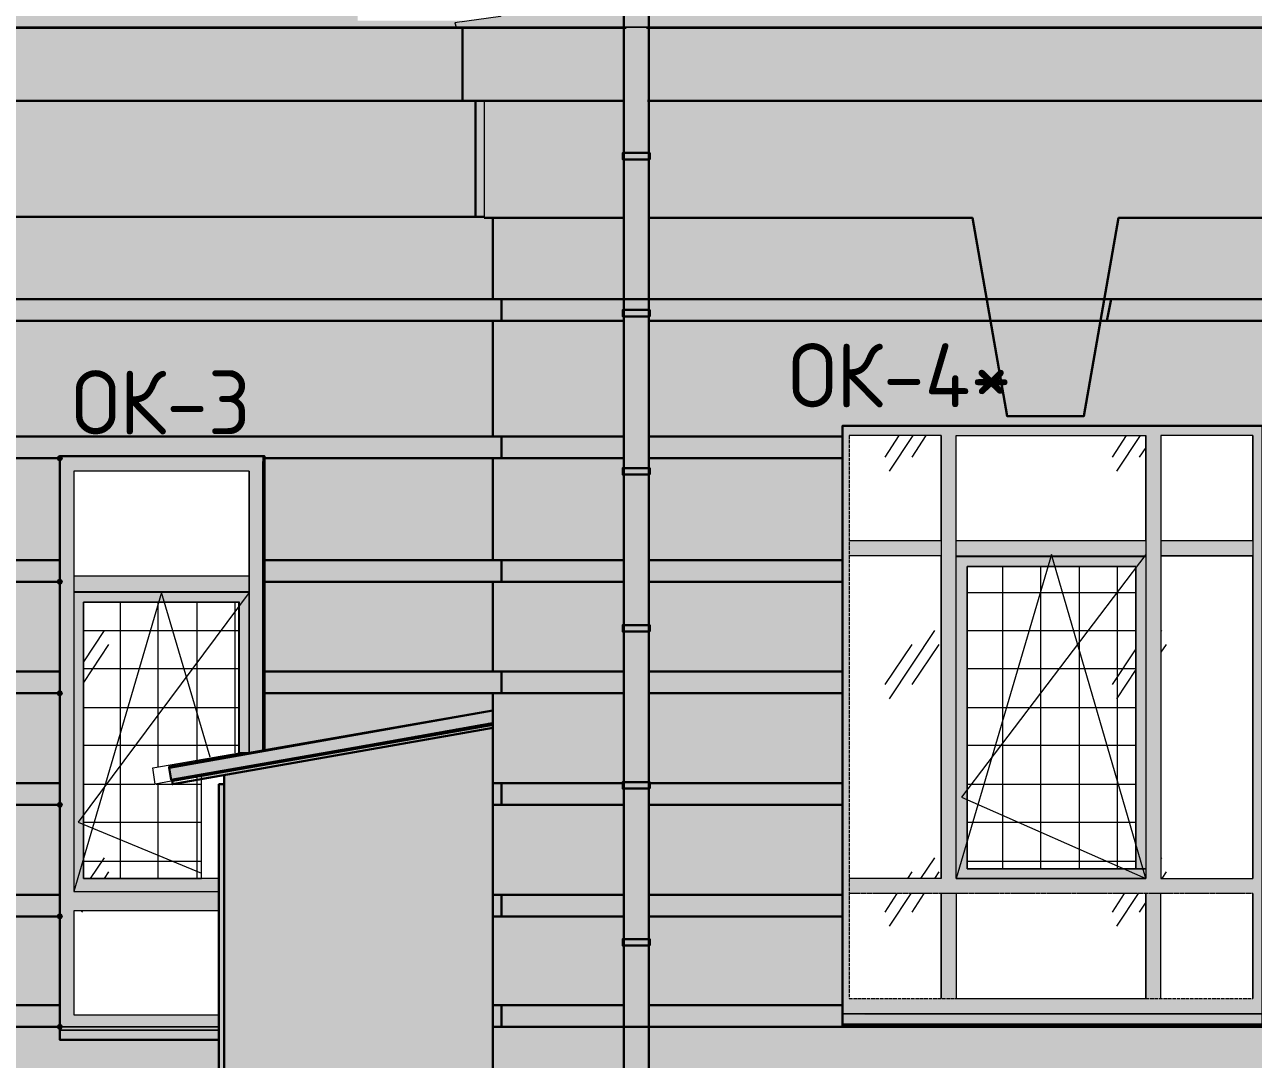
# Model space of a CAD drawing. Header units: millimetres. Extents: x -11345 to 411485, y -9810 to 73012.
# Drawn here: x 125128 to 129932, y -1167 to 2878 of the extents above; entities that cross this region are included whole.
import ezdxf

# ---------------------------------------------------------------- set-up
doc = ezdxf.new("R2010")
doc.units = ezdxf.units.MM
doc.linetypes.add('PDF_IMPORT', pattern=[1, 0.8, -0.2])
for name, color, linetype, true_color in [('PDF _Крыша', 9, 'Continuous', 0x808080), ('PDF _Обобщенные модели', 7, 'Continuous', 0xb5bcbf), ('PDF _Ограждение', 7, 'Continuous', 0x7f7f7f), ('PDF _Окна', 7, 'Continuous', 0x383e42), ('PDF _Стены штриховка поверхности', 7, 'Continuous', 0xcacbcc)]:
    doc.layers.add(name, color=color, linetype=linetype, true_color=true_color)
for name, color, linetype in [('PDF _Линии', 7, 'Continuous'), ('PDF _Отметки', 7, 'Continuous'), ('PDF _Стены внутренние', 7, 'Continuous'), ('PDF _Стены наружные', 7, 'Continuous'), ('PDF _Текст', 7, 'Continuous'), ('PDF _Узлы', 7, 'Continuous')]:
    doc.layers.add(name, color=color, linetype=linetype)
doc.styles.add('PDF GOST Common', font='GOST_Common.ttf')

msp = doc.modelspace()

# ---------------------------------------------------------------- hatches: boundary and pattern name
at = {"layer": 'PDF _Крыша', "true_color": 0x444f5b, "transparency": 33554559}
msp.add_hatch(color=251, dxfattribs=at).paths.add_polyline_path([(126958.9205, 129.11014), (126958.9205, 141.80796), (126903.89662, 129.11014), (125820.34947, -61.35713), (125820.34947, -69.82234), (125879.60596, -61.35713)])
at = {"layer": 'PDF _Линии', "transparency": 33554559}
for points in [[(125278.5759, 1183.02905), (125274.34329, 1191.49426), (125265.87808, 1195.72687), (125257.41287, 1191.49426), (125253.18026, 1183.02905), (125257.41287, 1174.56384), (125265.87808, 1170.33123), (125274.34329, 1174.56384)], [(125278.5759, 700.51196), (125274.34329, 708.97717), (125265.87808, 713.20978), (125257.41287, 708.97717), (125253.18026, 700.51196), (125257.41287, 692.04675), (125265.87808, 687.81414), (125274.34329, 692.04675)], [(125278.5759, 264.55354), (125274.34329, 273.01875), (125265.87808, 277.25136), (125257.41287, 273.01875), (125253.18026, 264.55354), (125257.41287, 256.08833), (125265.87808, 251.85572), (125274.34329, 256.08833)], [(125278.5759, -171.40488), (125274.34329, -162.93967), (125265.87808, -158.70707), (125257.41287, -162.93967), (125253.18026, -171.40488), (125257.41287, -179.8701), (125265.87808, -184.1027), (125274.34329, -179.8701)], [(125278.5759, -607.36331), (125274.34329, -598.8981), (125265.87808, -594.66549), (125257.41287, -598.8981), (125253.18026, -607.36331), (125257.41287, -615.82852), (125265.87808, -620.06113), (125274.34329, -615.82852)], [(125278.5759, -1039.08913), (125274.34329, -1030.62391), (125265.87808, -1026.39131), (125257.41287, -1030.62391), (125253.18026, -1039.08913), (125257.41287, -1047.55434), (125265.87808, -1051.78694), (125274.34329, -1047.55434)]]:
    msp.add_hatch(color=256, dxfattribs=at).paths.add_polyline_path(points)
at = {"layer": 'PDF _Обобщенные модели', "transparency": 33554559}
h = msp.add_hatch(color=256, dxfattribs=at)
h.paths.add_polyline_path([(127428.73977, 13940.10368), (127424.50716, 13927.40587), (127424.50716, 13918.94065), (127428.73977, 13910.47544), (127437.20498, 13885.0798), (127445.67019, 13868.14938), (127471.06583, 13808.8929), (127471.06583, 13635.35605), (127475.29844, 13639.58865), (127475.29844, 13635.35605), (127471.06583, 13631.12344), (127471.06583, 13432.19096), (127466.83322, 13432.19096), (127471.06583, 13406.79532), (127471.06583, 12818.46308), (127466.83322, 12818.46308), (127471.06583, 12793.06744), (127471.06583, 12204.7352), (127466.83322, 12204.7352), (127471.06583, 12179.33957), (127471.06583, 11591.00733), (127466.83322, 11591.00733), (127471.06583, 11565.61169), (127471.06583, 10973.04684), (127466.83322, 10973.04684), (127466.83322, 10951.88381), (127471.06583, 10951.88381), (127471.06583, 10359.31897), (127466.83322, 10359.31897), (127471.06583, 10333.92333), (127471.06583, 9745.59109), (127466.83322, 9745.59109), (127466.83322, 9720.19545), (127471.06583, 9720.19545), (127471.06583, 9131.86321), (127466.83322, 9131.86321), (127466.83322, 9106.46757), (127471.06583, 9106.46757), (127471.06583, 8518.13533), (127466.83322, 8518.13533), (127466.83322, 8492.7397), (127471.06583, 8492.7397), (127471.06583, 7904.40746), (127466.83322, 7904.40746), (127471.06583, 7879.01182), (127471.06583, 7290.67958), (127466.83322, 7290.67958), (127471.06583, 7265.28394), (127471.06583, 6676.9517), (127466.83322, 6676.9517), (127471.06583, 6651.55607), (127471.06583, 6058.99122), (127466.83322, 6058.99122), (127471.06583, 6037.82819), (127471.06583, 5445.26334), (127466.83322, 5445.26334), (127471.06583, 5419.86771), (127471.06583, 4831.53547), (127466.83322, 4831.53547), (127466.83322, 4806.13983), (127471.06583, 4806.13983), (127471.06583, 4217.80759), (127466.83322, 4217.80759), (127466.83322, 4192.41195), (127471.06583, 4192.41195), (127471.06583, 3604.07971), (127466.83322, 3604.07971), (127471.06583, 3578.68407), (127471.06583, 2990.35183), (127466.83322, 2990.35183), (127471.06583, 2964.9562), (127471.06583, 2884.53668), (127479.53104, 2884.53668), (127475.29844, 2867.60626), (127479.53104, 2867.60626), (127479.53104, 2863.37365), (127475.29844, 2863.37365), (127475.29844, 2579.78905), (127471.06583, 2579.78905), (127471.06583, 2376.62396), (127466.83322, 2376.62396), (127466.83322, 2351.22832), (127471.06583, 2351.22832), (127471.06583, 1762.89608), (127466.83322, 1762.89608), (127471.06583, 1737.50044), (127471.06583, 1144.9356), (127466.83322, 1144.9356), (127471.06583, 1119.53996), (127471.06583, 531.20772), (127466.83322, 531.20772), (127471.06583, 505.81208), (127471.06583, -82.52016), (127466.83322, -82.52016), (127471.06583, -107.91579), (127471.06583, -696.24804), (127466.83322, -696.24804), (127466.83322, -721.64367), (127471.06583, -721.64367), (127471.06583, -1309.97591), (127466.83322, -1309.97591), (127471.06583, -1335.37155), (127471.06583, -1923.70379), (127466.83322, -1923.70379), (127471.06583, -1949.09943), (127471.06583, -2537.43167), (127466.83322, -2537.43167), (127466.83322, -2562.8273), (127471.06583, -2562.8273), (127471.06583, -2765.99239), (127475.29844, -2774.45761), (127483.76365, -2787.15542), (127496.46147, -2795.62064), (127509.15928, -2799.85324), (127534.55492, -2799.85324), (127543.02013, -2795.62064), (127555.71795, -2787.15542), (127564.18316, -2774.45761), (127568.41577, -2765.99239), (127568.41577, 2579.78905), (127564.18316, 2579.78905), (127564.18316, 2863.37365), (127559.95056, 2863.37365), (127559.95056, 2884.53668), (127568.41577, 2884.53668), (127568.41577, 13605.72781), (127564.18316, 13599.3789), (127564.18316, 13601.4952), (127568.41577, 13609.96041), (127568.41577, 13618.42562), (127566.29947, 13616.30932), (127568.41577, 13622.65823), (127568.41577, 13808.8929), (127593.81141, 13868.14938), (127598.04401, 13872.38199), (127602.27662, 13885.0798), (127610.74183, 13902.01023), (127606.50922, 13902.01023), (127614.97444, 13918.94065), (127614.97444, 13961.26671), (127619.20704, 13973.96453), (127619.20704, 13978.19714), (127614.97444, 13973.96453), (127610.74183, 13961.26671), (127602.27662, 13952.8015), (127585.34619, 13918.94065), (127576.88098, 13910.47544), (127572.64838, 13902.01023), (127568.41577, 13902.01023), (127576.88098, 13910.47544), (127581.11359, 13918.94065), (127593.81141, 13940.10368), (127602.27662, 13952.8015), (127623.43965, 13990.89496), (127627.67225, 13995.12756), (127606.50922, 13995.12756), (127602.27662, 13990.89496), (127585.34619, 13952.8015), (127572.64838, 13940.10368), (127555.71795, 13918.94065), (127526.08971, 13910.47544), (127521.8571, 13906.24283), (127521.8571, 13910.47544), (127492.22886, 13918.94065), (127471.06583, 13944.33629), (127458.36801, 13957.03411), (127441.43759, 13995.12756), (127416.04195, 13995.12756), (127437.20498, 13957.03411), (127420.27456, 13982.42974), (127424.50716, 13969.73193), (127428.73977, 13957.03411)])
h.paths.add_polyline_path([(127483.76365, 13885.0798), (127475.29844, 13897.77762), (127496.46147, 13876.61459)], flags=0)
h.paths.add_polyline_path([(127538.78753, 13652.28647), (127534.55492, 13648.05387), (127530.32231, 13648.05387)], flags=0)
h.paths.add_polyline_path([(127555.71795, 13652.28647), (127547.25274, 13660.75168), (127559.95056, 13652.28647), (127562.06686, 13648.05387), (127559.95056, 13648.05387), (127559.95056, 13652.28647)], flags=0)
h.paths.add_polyline_path([(127551.48535, 13626.89084), (127555.71795, 13635.35605), (127555.71795, 13631.12344)], flags=0)
h.paths.add_polyline_path([(127483.76365, 13650.17017), (127483.76365, 13648.05387), (127482.35278, 13648.05387)], flags=0)
h.paths.add_polyline_path([(127491.17071, 13629.00714), (127492.22886, 13626.89084), (127492.22886, 13625.47997)], flags=0)
h.paths.add_polyline_path([(127564.18316, 13643.82126), (127566.29947, 13637.47235), (127564.18316, 13639.58865)], flags=0)
h.paths.add_polyline_path([(127566.29947, 13590.91368), (127564.18316, 13584.56478), (127559.95056, 13576.09956), (127555.71795, 13571.86696), (127555.71795, 13576.09956), (127559.95056, 13580.33217), (127564.18316, 13588.79738)], flags=0)
h.paths.add_polyline_path([(127483.76365, 13576.09956), (127483.76365, 13580.33217), (127487.99625, 13576.09956), (127487.99625, 13571.86696)], flags=0)
h.paths.add_polyline_path([(127509.15928, 13576.09956), (127513.39189, 13576.09956), (127521.8571, 13571.86696), (127526.08971, 13576.09956), (127530.32231, 13576.09956), (127521.8571, 13571.86696)], flags=0)
h.paths.add_polyline_path([(127496.46147, -2710.96851), (127504.92668, -2706.73591), (127509.15928, -2706.73591)], flags=0)
h.paths.add_polyline_path([(127551.48535, -2702.5033), (127534.55492, -2694.03809), (127521.8571, -2694.03809), (127521.8571, -2698.2707), (127517.6245, -2694.03809), (127517.6245, -2691.92179), (127521.8571, -2689.80548), (127534.55492, -2694.03809), (127538.78753, -2694.03809), (127547.25274, -2698.2707)], flags=0)
h.paths.add_polyline_path([(127517.6245, 13406.79532), (127521.8571, 12818.46308), (127517.6245, 12818.46308), (127521.8571, 12793.06744), (127517.6245, 12793.06744), (127521.8571, 12204.7352), (127517.6245, 12204.7352), (127521.8571, 12179.33957), (127517.6245, 12179.33957), (127517.6245, 12204.7352), (127517.6245, 12793.06744), (127517.6245, 12818.46308)], flags=0)
h.paths.add_polyline_path([(127517.6245, 13559.16914), (127521.8571, 13559.16914), (127517.6245, 13466.05181)], flags=0)
h.paths.add_polyline_path([(127547.25274, 13567.63435), (127543.02013, 13563.40174), (127534.55492, 13560.58001), (127534.55492, 13563.40174), (127538.78753, 13563.40174)], flags=0)
h.paths.add_polyline_path([(127504.92668, 13571.86696), (127509.15928, 13571.86696), (127509.15928, 13563.40174)], flags=0)
h.paths.add_polyline_path([(127492.22886, 13584.56478), (127496.46147, 13580.33217), (127500.69407, 13580.33217), (127500.69407, 13578.21587), (127492.22886, 13580.33217), (127487.99625, 13584.56478)], flags=0)
h.paths.add_polyline_path([(127547.25274, 13584.56478), (127555.71795, 13588.79738), (127547.25274, 13580.33217)], flags=0)
h.paths.add_polyline_path([(127543.02013, 13584.56478), (127547.25274, 13588.79738), (127545.13644, 13585.62293)], flags=0)
for points in [[(127471.06583, 2376.62396), (127471.06583, 2380.85656), (127466.83322, 2380.85656), (127462.60062, 2376.62396), (127466.83322, 2372.39135), (127471.06583, 2372.39135)], [(127471.06583, 2351.22832), (127471.06583, 2355.46093), (127466.83322, 2355.46093), (127462.60062, 2351.22832), (127466.83322, 2346.99571), (127471.06583, 2346.99571)], [(127471.06583, 1762.89608), (127471.06583, 1767.12869), (127466.83322, 1767.12869), (127462.60062, 1762.89608), (127466.83322, 1758.66347), (127471.06583, 1758.66347)], [(127471.06583, 1737.50044), (127471.06583, 1741.73305), (127466.83322, 1741.73305), (127462.60062, 1737.50044), (127466.83322, 1733.26784), (127471.06583, 1733.26784)], [(127471.06583, 1144.9356), (127471.06583, 1149.1682), (127466.83322, 1149.1682), (127462.60062, 1144.9356), (127466.83322, 1140.70299), (127471.06583, 1140.70299)], [(127471.06583, 1119.53996), (127471.06583, 1123.77257), (127466.83322, 1123.77257), (127462.60062, 1119.53996), (127466.83322, 1115.30735), (127471.06583, 1115.30735)], [(127471.06583, 531.20772), (127471.06583, 535.44033), (127466.83322, 535.44033), (127462.60062, 531.20772), (127466.83322, 526.97511), (127471.06583, 526.97511)], [(127471.06583, 505.81208), (127471.06583, 510.04469), (127466.83322, 510.04469), (127462.60062, 505.81208), (127466.83322, 501.57948), (127471.06583, 501.57948)], [(127471.06583, -82.52016), (127471.06583, -78.28755), (127466.83322, -78.28755), (127462.60062, -82.52016), (127466.83322, -86.75276), (127471.06583, -86.75276)], [(127471.06583, -107.91579), (127471.06583, -103.68319), (127466.83322, -103.68319), (127462.60062, -107.91579), (127466.83322, -112.1484), (127471.06583, -112.1484)], [(127471.06583, -696.24804), (127471.06583, -692.01543), (127466.83322, -692.01543), (127462.60062, -696.24804), (127466.83322, -700.48064), (127471.06583, -700.48064)], [(127471.06583, -721.64367), (127471.06583, -717.41107), (127466.83322, -717.41107), (127462.60062, -721.64367), (127466.83322, -725.87628), (127471.06583, -725.87628)]]:
    msp.add_hatch(color=7, dxfattribs=at).paths.add_polyline_path(points)
at = {"layer": 'PDF _Обобщенные модели', "true_color": 0x51565c, "transparency": 33554559}
h = msp.add_hatch(color=251, dxfattribs=at)
h.paths.add_polyline_path([(125794.95383, -57.12452), (125790.72123, -61.35713), (125710.30171, -74.05495), (125710.30171, -78.28755), (125731.46474, -74.05495), (125816.11686, -61.35713), (125820.34947, -57.12452), (125820.34947, -61.35713), (125824.58208, -57.12452), (126958.9205, 141.80796), (126958.9205, 196.83184), (126683.8011, 146.04057), (125693.37129, -27.49628), (125701.8365, -57.12452), (125701.8365, -74.05495)])
h.paths.add_polyline_path([(126950.45529, 196.83184), (125693.37129, -23.26367), (125693.37129, -27.49628), (125701.8365, -23.26367), (126958.9205, 196.83184)])
at = {"layer": 'PDF _Ограждение', "true_color": 0x373f43, "transparency": 33554559}
h = msp.add_hatch(color=149, dxfattribs=at)
h.paths.add_polyline_path([(126988.54874, 2909.93232), (126870.03577, 2893.00189), (126429.84474, 2893.00189), (126429.84474, 2926.86274), (119581.48815, 2926.86274), (119581.48815, 2863.37365), (127479.53104, 2863.37365), (127479.53104, 2867.60626), (127475.29844, 2867.60626), (127479.53104, 2884.53668), (127471.06583, 2884.53668), (127471.06583, 2926.86274), (126988.54874, 2926.86274)])
h.paths.add_polyline_path([(126810.77929, 2884.53668), (126837.58579, 2887.35842), (126831.94232, 2884.53668)], flags=0)
msp.add_hatch(color=149, dxfattribs=at).paths.add_polyline_path([(127559.95056, 2884.53668), (127559.95056, 2863.37365), (135809.29975, 2863.37365), (135809.29975, 2871.83886), (135813.53235, 2884.53668), (135805.06714, 2884.53668), (135800.83454, 2888.76929), (135800.83454, 2926.86274), (127568.41577, 2926.86274), (127568.41577, 2884.53668)])
at = {"layer": 'PDF _Окна', "transparency": 33554687}
h = msp.add_hatch(color=256, dxfattribs=at)
h.dxf.hatch_style = 1
h.paths.add_polyline_path([(128711.2194, 1271.91378), (128351.44789, 1271.91378), (128351.44789, 861.35099), (128711.2194, 861.35099)], flags=16)
h.paths.add_polyline_path([(128711.2194, 802.09451), (128351.44789, 802.09451), (128351.44789, -459.2221), (128711.2194, -459.2221)], flags=16)
h.paths.add_polyline_path([(129511.18195, 1271.91378), (128770.47589, 1271.91378), (128770.47589, 861.35099), (129511.18195, 861.35099)], flags=16)
h.paths.add_polyline_path([(129930.20994, 1271.91378), (129570.43843, 1271.91378), (129570.43843, 861.35099), (129930.20994, 861.35099)], flags=16)
h.paths.add_polyline_path([(129930.20994, 802.09451), (129570.43843, 802.09451), (129570.43843, -459.2221), (129930.20994, -459.2221)], flags=16)
h.paths.add_polyline_path([(129968.3034, -1030.62391), (129968.3034, -988.29785), (128326.05225, -992.53046), (128326.05225, -1030.62391)])
h.paths.add_polyline_path([(128770.47589, 797.8619), (128770.47589, 802.09451), (129511.18195, 802.09451), (129511.18195, 797.8619)], flags=16)
h.paths.add_polyline_path([(128812.80195, 759.76845), (129473.08849, 759.76845), (129473.08849, -421.12864), (128812.80195, -421.12864)], flags=16)
h.paths.add_polyline_path([(129968.3034, -988.29785), (129968.3034, 1310.00723), (128326.05225, 1310.00723), (128326.05225, -988.29785)])
h.paths.add_polyline_path([(129511.18195, -518.47858), (129511.18195, -929.04137), (128770.47589, -929.04137), (128770.47589, -518.47858)], flags=16)
h.paths.add_polyline_path([(129570.43843, -929.04137), (129570.43843, -518.47858), (129930.20994, -518.47858), (129930.20994, -929.04137)], flags=16)
h.paths.add_polyline_path([(128351.44789, -929.04137), (128351.44789, -518.47858), (128711.2194, -518.47858), (128711.2194, -929.04137)], flags=16)
h = msp.add_hatch(color=256, dxfattribs=at)
h.paths.add_polyline_path([(125320.90196, 721.67499), (125320.90196, 1132.23778), (126006.58414, 1132.23778), (126006.58414, 721.67499)])
h.paths.add_polyline_path([(125358.99541, -459.2221), (125358.99541, 620.09245), (125968.49068, 620.09245), (125968.49068, 31.76021), (125964.25808, 31.76021), (125964.25808, 23.29499), (126006.58414, 31.76021), (126061.60802, 40.22542), (126061.60802, 1191.49426), (125265.87808, 1191.49426), (125265.87808, -1089.8804), (125888.07117, -1089.8804), (125888.07117, -992.53046), (125320.90196, -992.53046), (125320.90196, -586.20028), (125888.07117, -586.20028), (125888.07117, -459.2221)], flags=0)
h.paths.add_polyline_path([(125320.90196, 658.1859), (125320.90196, 662.41851), (126006.58414, 662.41851), (126006.58414, 658.1859)], flags=0)
at = {"layer": 'PDF _Стены внутренние', "true_color": 0xdf8d79, "transparency": 33554559}
for points in [[(126992.78135, -86.75276), (126958.9205, -86.75276), (126958.9205, -171.40488), (126992.78135, -171.40488)], [(126992.78135, -522.71119), (126958.9205, -522.71119), (126958.9205, -607.36331), (126992.78135, -607.36331)], [(126992.78135, -954.437), (126958.9205, -954.437), (126958.9205, -1039.08913), (126992.78135, -1039.08913)]]:
    msp.add_hatch(color=33, dxfattribs=at).paths.add_polyline_path(points)
at = {"layer": 'PDF _Стены штриховка поверхности', "true_color": 0xfbfbf4, "transparency": 33554687}
for points in [[(127475.29844, 2863.37365), (119581.48815, 2863.37365), (119581.48815, 2579.78905), (127475.29844, 2579.78905)], [(135805.06714, 2863.37365), (127564.18316, 2863.37365), (127564.18316, 2579.78905), (135805.06714, 2579.78905)], [(129375.73855, 1805.22214), (129350.34292, 1805.22214), (129333.41249, 1720.57002), (129358.80813, 1720.57002)], [(129968.3034, -1030.62391), (128326.05225, -1030.62391), (128326.05225, -1039.08913), (129968.3034, -1039.08913)]]:
    msp.add_hatch(color=7, dxfattribs=at).paths.add_polyline_path(points)
at = {"layer": 'PDF _Стены штриховка поверхности', "transparency": 33554687}
h = msp.add_hatch(color=256, dxfattribs=at)
h.paths.add_polyline_path([(124228.8896, -522.71119), (124228.8896, -607.36331), (124224.65699, -607.36331), (124224.65699, -954.437), (124228.8896, -954.437), (124228.8896, -1039.08913), (124224.65699, -1039.08913), (124224.65699, -1089.8804), (123424.69445, -1089.8804), (123424.69445, -1039.08913), (123428.92705, -1039.08913), (123428.92705, -954.437), (123424.69445, -954.437), (123424.69445, -607.36331), (123428.92705, -607.36331), (123428.92705, -522.71119), (123424.69445, -522.71119), (123424.69445, -171.40488), (123428.92705, -171.40488), (123428.92705, -86.75276), (123424.69445, -86.75276), (123424.69445, 264.55354), (123428.92705, 264.55354), (123428.92705, 349.20566), (123424.69445, 349.20566), (123424.69445, 700.51196), (123428.92705, 700.51196), (123428.92705, 785.16408), (123424.69445, 785.16408), (123424.69445, 1183.02905), (123428.92705, 1183.02905), (123428.92705, 1191.49426), (124228.8896, 1191.49426), (124228.8896, 1183.02905), (124224.65699, 1183.02905), (124224.65699, 785.16408), (124228.8896, 785.16408), (124228.8896, 700.51196), (124224.65699, 700.51196), (124224.65699, 349.20566), (124228.8896, 349.20566), (124228.8896, 264.55354), (124224.65699, 264.55354), (124224.65699, -86.75276), (124228.8896, -86.75276), (124228.8896, -171.40488), (124224.65699, -171.40488), (124224.65699, -522.71119)])
h.paths.add_polyline_path([(125265.87808, -607.36331), (125265.87808, -522.71119), (125261.64547, -522.71119), (125265.87808, -518.47858), (125261.64547, -171.40488), (125265.87808, -171.40488), (125265.87808, -48.65931), (125261.64547, 264.55354), (125265.87808, 264.55354), (125265.87808, 349.20566), (125261.64547, 700.51196), (125265.87808, 700.51196), (125265.87808, 785.16408), (125261.64547, 1183.02905), (125265.87808, 1183.02905), (125265.87808, 1191.49426), (126065.84062, 1187.26166), (126065.84062, 40.22542), (126577.98595, 129.11014), (126958.9205, 201.06445), (126958.9205, 129.11014), (126933.52486, 124.87754), (125909.2342, -52.89192), (125909.2342, -90.98537), (125888.07117, -90.98537), (125888.07117, -1089.8804), (125265.87808, -1089.8804), (125261.64547, -1039.08913), (125265.87808, -1039.08913), (125265.87808, -954.437), (125261.64547, -607.36331)], flags=0)
h.paths.add_polyline_path([(119581.48815, 2126.9002), (119581.48815, -1974.49506), (127471.06583, -1974.49506), (127471.06583, -171.40488), (127466.83322, -86.75276), (127471.06583, 264.55354), (127471.06583, 785.16408), (127466.83322, 1183.02905), (127471.06583, 1183.02905), (127471.06583, 1720.57002), (127466.83322, 1805.22214), (127471.06583, 1805.22214), (127471.06583, 2579.78905), (119581.48815, 2579.78905), (119581.48815, 2126.9002), (126925.05965, 2126.9002), (126925.05965, 2122.68702)], flags=0)
h.paths.add_polyline_path([(119793.11846, -1039.08913), (119793.11846, -954.437), (119788.88585, -954.437), (119788.88585, -607.36331), (119793.11846, -607.36331), (119793.11846, -522.71119), (119788.88585, -522.71119), (119788.88585, -171.40488), (119793.11846, -171.40488), (119793.11846, -86.75276), (119788.88585, -86.75276), (119788.88585, 264.55354), (119793.11846, 264.55354), (119793.11846, 349.20566), (119788.88585, 349.20566), (119788.88585, 700.51196), (119793.11846, 700.51196), (119793.11846, 785.16408), (119788.88585, 785.16408), (119788.88585, 1170.33123), (120567.68536, 1170.33123), (120567.68536, 785.16408), (120571.91797, 785.16408), (120571.91797, 700.51196), (120567.68536, 700.51196), (120567.68536, 349.20566), (120571.91797, 349.20566), (120571.91797, 264.55354), (120567.68536, 264.55354), (120567.68536, -86.75276), (120571.91797, -86.75276), (120571.91797, -171.40488), (120567.68536, -171.40488), (120567.68536, -522.71119), (120571.91797, -522.71119), (120571.91797, -607.36331), (120567.68536, -607.36331), (120567.68536, -954.437), (120571.91797, -954.437), (120571.91797, -1039.08913), (120567.68536, -1039.08913), (120567.68536, -1089.8804), (119788.88585, -1089.8804), (119788.88585, -1039.08913)], flags=0)
h.paths.add_polyline_path([(126992.78135, -1039.08913), (126958.9205, -1039.08913), (126958.9205, -954.437), (126992.78135, -954.437)], flags=0)
h.paths.add_polyline_path([(126992.78135, -607.36331), (126958.9205, -607.36331), (126958.9205, -522.71119), (126992.78135, -522.71119)], flags=0)
h.paths.add_polyline_path([(122370.77554, -522.71119), (122370.77554, -607.36331), (122366.54293, -607.36331), (122366.54293, -954.437), (122370.77554, -954.437), (122370.77554, -1039.08913), (122366.54293, -1039.08913), (122366.54293, -1089.8804), (121587.74342, -1089.8804), (121587.74342, 1170.33123), (122366.54293, 1170.33123), (122366.54293, 785.16408), (122370.77554, 785.16408), (122370.77554, 700.51196), (122366.54293, 700.51196), (122366.54293, 349.20566), (122370.77554, 349.20566), (122370.77554, 264.55354), (122366.54293, 264.55354), (122366.54293, -86.75276), (122370.77554, -86.75276), (122370.77554, -171.40488), (122366.54293, -171.40488), (122366.54293, -522.71119)], flags=0)
h.paths.add_polyline_path([(126992.78135, -171.40488), (126958.9205, -171.40488), (126958.9205, -86.75276), (126992.78135, -86.75276)], flags=0)
h = msp.add_hatch(color=256, dxfattribs=at)
h.paths.add_polyline_path([(129968.3034, 1310.00723), (129968.3034, -1039.08913), (128326.05225, -1039.08913), (128326.05225, -1013.69349), (128321.81965, -954.437), (128326.05225, -954.437), (128326.05225, 1310.00723)])
h.paths.add_polyline_path([(127568.41577, 2579.78905), (127568.41577, -1974.49506), (135800.83454, -1974.49506), (135800.83454, 2579.78905)], flags=0)
h.paths.add_polyline_path([(132558.6583, -1039.08913), (132558.6583, 1339.63547), (134353.28327, 1339.63547), (134353.28327, -1039.08913)], flags=0)
h.paths.add_polyline_path([(129358.80813, 1720.57002), (129335.05465, 1720.57002), (129405.36679, 2122.66759), (129350.34292, 1805.22214), (129375.73855, 1805.22214), (129363.04073, 1724.80263)], flags=0)
h.paths.add_polyline_path([(128888.98886, 1805.22214), (128833.96498, 2122.66759), (128892.85341, 1785.89937)], flags=0)

# ---------------------------------------------------------------- linework, layer by layer
at = {"layer": 'PDF _Линии', "lineweight": 30}
for points in [[(127471.06583, -2550.12948), (127471.06583, 13419.49314)], [(127568.41577, 13419.49314), (127568.41577, -2550.12948)], [(126840.40753, 2579.78905), (126840.40753, 2863.37365)], [(119581.48815, 2579.78905), (127475.29844, 2579.78905)], [(126891.1988, 2126.9002), (126891.1988, 2579.78905)], [(127564.18316, 2579.78905), (135805.06714, 2579.78905)], [(119581.48815, 2126.9002), (126925.05965, 2126.9002)], [(126958.9205, 2122.66759), (126958.9205, 1805.22214), (119581.48815, 1805.22214)], [(126925.05965, 2122.66759), (127471.06583, 2122.66759)], [(127568.41577, 2122.66759), (128833.96498, 2122.66759), (128969.40837, 1348.10069), (129269.9234, 1348.10069), (129405.36679, 2122.66759), (135800.83454, 2122.66759)], [(126992.78135, 1720.57002), (126992.78135, 1805.22214)], [(129358.80813, 1720.57002), (129375.73855, 1805.22214)], [(126958.9205, 1720.57002), (119581.48815, 1720.57002)], [(127471.06583, 1720.57002), (126958.9205, 1720.57002), (126958.9205, 1267.68117), (127471.06583, 1267.68117)], [(129968.3034, -1039.08913), (129968.3034, 700.51196), (129968.3034, 1310.00723), (128326.05225, 1310.00723), (128326.05225, 1267.68117), (127568.41577, 1267.68117)], [(119581.48815, 1267.68117), (126958.9205, 1267.68117)], [(126992.78135, 1183.02905), (126992.78135, 1267.68117)], [(128326.05225, 1183.02905), (128326.05225, 1267.68117)], [(124224.65699, 785.16408), (125265.87808, 785.16408), (125265.87808, 1183.02905), (124224.65699, 1183.02905)], [(126065.84062, 1183.02905), (126065.84062, 1191.49426), (125265.87808, 1191.49426), (125265.87808, 1183.02905)], [(126958.9205, 1183.02905), (126065.84062, 1183.02905), (126065.84062, 785.16408), (126958.9205, 785.16408)], [(127471.06583, 1183.02905), (126958.9205, 1183.02905), (126958.9205, 785.16408), (127471.06583, 785.16408)], [(127568.41577, 785.16408), (128326.05225, 785.16408), (128326.05225, 1183.02905), (127568.41577, 1183.02905)], [(125265.87808, 700.51196), (125265.87808, 785.16408)], [(126065.84062, 700.51196), (126065.84062, 785.16408)], [(126992.78135, 700.51196), (126992.78135, 785.16408)], [(128326.05225, 700.51196), (128326.05225, 785.16408)], [(124224.65699, 349.20566), (125265.87808, 349.20566), (125265.87808, 700.51196), (124224.65699, 700.51196)], [(126958.9205, 700.51196), (126065.84062, 700.51196), (126065.84062, 349.20566), (126958.9205, 349.20566)], [(127471.06583, 700.51196), (126958.9205, 700.51196), (126958.9205, 349.20566), (127471.06583, 349.20566)], [(127568.41577, 349.20566), (128326.05225, 349.20566), (128326.05225, 700.51196), (127568.41577, 700.51196)], [(125265.87808, 264.55354), (125265.87808, 349.20566)], [(126065.84062, 264.55354), (126065.84062, 349.20566)], [(126992.78135, 264.55354), (126992.78135, 349.20566)], [(128326.05225, 264.55354), (128326.05225, 349.20566)], [(124224.65699, -86.75276), (125265.87808, -86.75276), (125265.87808, 264.55354), (124224.65699, 264.55354)], [(126958.9205, 264.55354), (126065.84062, 264.55354), (126065.84062, 40.22542)], [(127471.06583, -171.40488), (126958.9205, -171.40488), (126958.9205, 264.55354), (127471.06583, 264.55354)], [(127568.41577, -86.75276), (128326.05225, -86.75276), (128326.05225, 264.55354), (127568.41577, 264.55354)], [(126958.9205, 146.04057), (125701.8365, -74.05495), (125693.37129, -27.49628), (125693.37129, -23.26367), (126958.9205, 196.83184), (125693.37129, -27.49628)], [(126958.9205, 141.80796), (125706.06911, -78.28755), (125706.06911, -90.98537), (126958.9205, 129.11014)], [(125265.87808, -171.40488), (125265.87808, -86.75276)], [(125710.30171, -78.28755), (125710.30171, -74.05495)], [(125888.07117, -2765.99239), (125888.07117, -90.98537), (125909.2342, -90.98537)], [(125909.2342, -52.89192), (125909.2342, -1974.49506)], [(126958.9205, -86.75276), (127466.83322, -86.75276)], [(126992.78135, -171.40488), (126992.78135, -86.75276)], [(128326.05225, -171.40488), (128326.05225, -86.75276)], [(124224.65699, -522.71119), (125265.87808, -522.71119), (125265.87808, -171.40488), (124224.65699, -171.40488)], [(126958.9205, -171.40488), (126958.9205, -522.71119), (127471.06583, -522.71119)], [(127568.41577, -522.71119), (128326.05225, -522.71119), (128326.05225, -171.40488), (127568.41577, -171.40488)], [(125265.87808, -607.36331), (125265.87808, -522.71119)], [(126958.9205, -522.71119), (126958.9205, -954.437), (127471.06583, -954.437)], [(126992.78135, -607.36331), (126992.78135, -522.71119)], [(128326.05225, -607.36331), (128326.05225, -522.71119)], [(124224.65699, -954.437), (125265.87808, -954.437), (125265.87808, -607.36331), (124224.65699, -607.36331)], [(127471.06583, -607.36331), (126958.9205, -607.36331)], [(127568.41577, -954.437), (128326.05225, -954.437), (128326.05225, -607.36331), (127568.41577, -607.36331)], [(125265.87808, -1039.08913), (125265.87808, -954.437)], [(126958.9205, -954.437), (126958.9205, -1974.49506)], [(126992.78135, -1039.08913), (126992.78135, -954.437)], [(128326.05225, -1039.08913), (128326.05225, -954.437)], [(125888.07117, -1089.8804), (125265.87808, -1089.8804), (125265.87808, -1039.08913), (124224.65699, -1039.08913), (124224.65699, -1089.8804), (123424.69445, -1089.8804), (123424.69445, -1039.08913), (122366.54293, -1039.08913), (122366.54293, -1089.8804), (121587.74342, -1089.8804), (121587.74342, -1039.08913), (120567.68536, -1039.08913), (120567.68536, -1089.8804), (119788.88585, -1089.8804), (119788.88585, -1039.08913), (119581.48815, -1039.08913)], [(129968.3034, -1030.62391), (128326.05225, -1030.62391)]]:
    msp.add_lwpolyline(points, dxfattribs=at)
at = {"layer": 'PDF _Линии', "lineweight": 30, "ltscale": 64.513781}
msp.add_lwpolyline([(126958.9205, 1805.22214), (138814.45004, 1805.22214), (138814.45004, 2122.66759), (162618.62646, 2122.66759), (162618.62646, 2579.78905)], dxfattribs=at)
at = {"layer": 'PDF _Линии', "lineweight": 30}
for points in [[(127572.64838, 2351.22832), (127572.64838, 2376.62396), (127517.6245, 2376.62396), (127466.83322, 2376.62396), (127466.83322, 2351.22832), (127517.6245, 2351.22832)], [(127572.64838, 1737.50044), (127572.64838, 1762.89608), (127517.6245, 1762.89608), (127466.83322, 1762.89608), (127466.83322, 1737.50044), (127517.6245, 1737.50044)], [(126061.60802, 1170.33123), (126061.60802, 40.22542)], [(127572.64838, 1119.53996), (127572.64838, 1144.9356), (127517.6245, 1144.9356), (127466.83322, 1144.9356), (127466.83322, 1119.53996), (127517.6245, 1119.53996)], [(127572.64838, 505.81208), (127572.64838, 531.20772), (127517.6245, 531.20772), (127466.83322, 531.20772), (127466.83322, 505.81208), (127517.6245, 505.81208)], [(127572.64838, -107.91579), (127572.64838, -82.52016), (127517.6245, -82.52016), (127466.83322, -82.52016), (127466.83322, -107.91579), (127517.6245, -107.91579)], [(127572.64838, -721.64367), (127572.64838, -696.24804), (127517.6245, -696.24804), (127466.83322, -696.24804), (127466.83322, -721.64367), (127517.6245, -721.64367)]]:
    msp.add_lwpolyline(points, close=True, dxfattribs=at)
at = {"layer": 'PDF _Линии', "lineweight": 30, "ltscale": 64.683109}
msp.add_lwpolyline([(138814.45004, 1267.68117), (138814.45004, 1720.57002), (127568.41577, 1720.57002)], dxfattribs=at)
at = {"layer": 'PDF _Линии', "lineweight": 9, "ltscale": 3.185034}
msp.add_lwpolyline([(129511.18195, 806.32711), (128791.63892, -141.77664), (129511.18195, -459.2221), (129142.94522, 806.32711), (128770.47589, -459.2221)], dxfattribs=at)
at = {"layer": 'PDF _Линии', "lineweight": 9}
for points in [[(129473.08849, 759.76845), (128812.80195, 759.76845), (128812.80195, -421.12864), (129473.08849, -421.12864)], [(125968.49068, 620.09245), (125358.99541, 620.09245), (125358.99541, -459.2221), (125820.34947, -459.2221), (125820.34947, -57.12452), (125638.34741, -90.98537), (125629.8822, -27.49628), (125968.49068, 31.76021)]]:
    msp.add_lwpolyline(points, close=True, dxfattribs=at)
at = {"layer": 'PDF _Линии', "lineweight": 9, "ltscale": 3.093704}
msp.add_lwpolyline([(125854.21032, 14.82978), (125663.74305, 658.1859), (125320.90196, -510.01337)], dxfattribs=at)
at = {"layer": 'PDF _Линии', "lineweight": 9, "ltscale": 2.963231}
msp.add_lwpolyline([(126006.58414, 658.1859), (125337.83238, -239.12658), (125820.34947, -438.05907)], dxfattribs=at)
at = {"layer": 'PDF _Линии', "lineweight": 30, "ltscale": 82.335502}
msp.add_lwpolyline([(138814.45004, -1597.79312), (138814.45004, -1039.08913), (126958.9205, -1039.08913)], dxfattribs=at)
at = {"layer": 'PDF _Обобщенные модели', "lineweight": 0}
msp.add_lwpolyline([(127559.95056, 2867.60626), (127517.6245, 2867.60626), (127559.95056, 2867.60626)], dxfattribs=at)
at = {"layer": 'PDF _Обобщенные модели', "color": 7, "lineweight": 18}
for points in [[(127568.41577, 2351.22832), (127572.64838, 2351.22832)], [(127568.41577, 1737.50044), (127572.64838, 1737.50044)], [(127568.41577, 1119.53996), (127572.64838, 1119.53996)], [(127568.41577, 505.81208), (127572.64838, 505.81208)], [(127568.41577, -107.91579), (127572.64838, -107.91579)], [(127568.41577, -721.64367), (127572.64838, -721.64367)]]:
    msp.add_lwpolyline(points, dxfattribs=at)
at = {"layer": 'PDF _Обобщенные модели', "color": 7, "linetype": 'PDF_IMPORT', "lineweight": 18, "ltscale": 3.013899}
for points in [[(125693.37129, -27.49628), (126958.9205, 196.83184)], [(125701.8365, -74.05495), (126958.9205, 150.27317)]]:
    msp.add_lwpolyline(points, dxfattribs=at)
at = {"layer": 'PDF _Обобщенные модели', "color": 7, "linetype": 'PDF_IMPORT', "lineweight": 18, "ltscale": 3.006458}
msp.add_lwpolyline([(125710.30171, -78.28755), (126958.9205, 141.80796)], dxfattribs=at)
at = {"layer": 'PDF _Ограждение', "color": 7, "lineweight": 9}
for points in [[(126988.54874, 2926.86274), (126988.54874, 2909.93232), (126810.77929, 2884.53668), (126815.01189, 2867.60626), (126810.77929, 2867.60626), (126810.77929, 2863.37365), (119581.48815, 2863.37365)], [(126810.77929, 2867.60626), (119581.48815, 2867.60626), (126815.01189, 2867.60626)], [(127479.53104, 2863.37365), (126810.77929, 2863.37365)], [(135809.29975, 2863.37365), (127559.95056, 2863.37365)]]:
    msp.add_lwpolyline(points, dxfattribs=at)
at = {"layer": 'PDF _Ограждение', "color": 7, "lineweight": 9, "ltscale": 82.504829}
msp.add_lwpolyline([(126815.01189, 2867.60626), (138814.45004, 2867.60626), (126810.77929, 2867.60626)], dxfattribs=at)
at = {"layer": 'PDF _Ограждение', "color": 149, "lineweight": 0, "true_color": 0x373f43}
msp.add_lwpolyline([(127479.53104, 2867.60626), (127356.78547, 2867.60626), (127479.53104, 2867.60626)], dxfattribs=at)
at = {"layer": 'PDF _Окна', "color": 7, "lineweight": 9}
for points in [[(128351.44789, 861.35099), (128711.2194, 861.35099), (128711.2194, 1271.91378), (128711.2194, -459.2221), (128711.2194, 802.09451), (128351.44789, 802.09451)], [(128711.2194, 1271.91378), (128351.44789, 1271.91378)], [(128546.14777, 1271.91378), (128491.12389, 1187.26166)], [(128601.17165, 1271.91378), (128508.05431, 1132.23778)], [(128651.96292, 1271.91378), (128596.93904, 1187.26166)], [(128770.47589, 861.35099), (129511.18195, 861.35099), (129511.18195, 1271.91378), (129511.18195, -459.2221), (128770.47589, -459.2221), (128770.47589, 1271.91378), (129511.18195, 1271.91378)], [(129434.99504, 1271.91378), (129379.97116, 1187.26166)], [(129490.01892, 1271.91378), (129396.90158, 1132.23778)], [(129570.43843, 861.35099), (129930.20994, 861.35099), (129930.20994, 1271.91378), (129930.20994, -459.2221), (129930.20994, 802.09451), (129570.43843, 802.09451)], [(129930.20994, 1271.91378), (129570.43843, 1271.91378), (129570.43843, -459.2221), (129930.20994, -459.2221)], [(129511.18195, 1225.35511), (129485.78631, 1187.26166)], [(126061.60802, 40.22542), (126061.60802, 1191.49426), (126061.60802, 40.22542)], [(126006.58414, 1132.23778), (126006.58414, 31.76021), (126006.58414, 1132.23778), (125320.90196, 1132.23778), (125320.90196, -510.01337), (125888.07117, -510.01337)], [(128770.47589, 802.09451), (129511.18195, 802.09451)], [(129511.18195, 797.8619), (128770.47589, 797.8619)], [(125320.90196, 662.41851), (126006.58414, 662.41851), (126006.58414, 721.67499), (125320.90196, 721.67499)], [(129473.08849, -421.12864), (129473.08849, 759.76845)], [(126006.58414, 31.76021), (126006.58414, 658.1859), (125320.90196, 658.1859)], [(125888.07117, -459.2221), (125358.99541, -459.2221), (125358.99541, 620.09245), (125964.25808, 620.09245), (125964.25808, 23.29499)], [(125439.41493, 510.04469), (125358.99541, 387.29911)], [(128685.82377, 510.04469), (128508.05431, 243.39051)], [(129574.67104, 510.04469), (129570.43843, 505.81208)], [(125456.34535, 455.02081), (125358.99541, 306.8796)], [(128596.93904, 455.02081), (128491.12389, 298.41439)], [(128702.75419, 455.02081), (128596.93904, 298.41439)], [(129473.08849, 438.09039), (129379.97116, 298.41439)], [(129591.60146, 455.02081), (129570.43843, 425.39257)], [(129473.08849, 357.67087), (129396.90158, 243.39051)], [(125439.41493, -378.80258), (125384.39105, -459.2221)], [(128685.82377, -378.80258), (128630.79989, -459.2221)], [(129574.67104, -378.80258), (129570.43843, -383.03519)], [(125456.34535, -433.82646), (125439.41493, -459.2221)], [(128711.2194, -459.2221), (128351.44789, -459.2221)], [(128596.93904, -433.82646), (128580.00862, -459.2221)], [(128702.75419, -433.82646), (128685.82377, -459.2221)], [(129591.60146, -433.82646), (129574.67104, -459.2221)], [(128537.68255, -518.47858), (128491.12389, -590.43288)], [(128592.70643, -518.47858), (128508.05431, -645.45676)], [(128643.49771, -518.47858), (128596.93904, -590.43288)], [(128770.47589, -518.47858), (128770.47589, -929.04137), (129511.18195, -929.04137)], [(129426.52982, -518.47858), (129379.97116, -590.43288)], [(129481.5537, -518.47858), (129396.90158, -645.45676)], [(129570.43843, -929.04137), (129570.43843, -518.47858)], [(129511.18195, -552.33943), (129485.78631, -590.43288)], [(125888.07117, -586.20028), (125320.90196, -586.20028), (125320.90196, -992.53046), (125888.07117, -992.53046)], [(125354.76281, -586.20028), (125350.5302, -590.43288)], [(128326.05225, -988.29785), (129968.3034, -988.29785), (128326.05225, -988.29785)]]:
    msp.add_lwpolyline(points, dxfattribs=at)
at = {"layer": 'PDF _Окна', "color": 7, "linetype": 'PDF_IMPORT', "lineweight": 9, "ltscale": 17.313738}
msp.add_lwpolyline([(128351.44789, 1271.91378), (128351.44789, -929.04137), (129930.20994, -929.04137)], dxfattribs=at)
at = {"layer": 'PDF _Окна', "lineweight": 0}
for points in [[(129930.20994, 802.09451), (129570.43843, 802.09451), (129930.20994, 802.09451)], [(126006.58414, 31.76021), (125964.25808, 31.76021), (126006.58414, 31.76021)], [(129511.18195, -421.12864), (128821.26716, -421.12864), (129511.18195, -421.12864)], [(129511.18195, -459.2221), (128770.47589, -459.2221), (129511.18195, -459.2221)], [(125888.07117, -1039.08913), (125265.87808, -1039.08913), (125888.07117, -1039.08913)]]:
    msp.add_lwpolyline(points, dxfattribs=at)
at = {"layer": 'PDF _Окна', "color": 7, "lineweight": 9}
for points in [[(129473.08849, -421.12864), (128812.80195, -421.12864), (128812.80195, 759.76845), (129473.08849, 759.76845)], [(128711.2194, -518.47858), (128711.2194, -929.04137)], [(129511.18195, -518.47858), (129511.18195, -929.04137)], [(129930.20994, -518.47858), (129930.20994, -929.04137)], [(125265.87808, -1051.78694), (125888.07117, -1051.78694)]]:
    msp.add_lwpolyline(points, close=True, dxfattribs=at)
at = {"layer": 'PDF _Окна', "lineweight": 0}
for points in [[(125964.25808, 23.29499), (125964.25808, 23.29499), (125964.25808, 23.29499)], [(126006.58414, 31.76021), (126006.58414, 31.76021), (126006.58414, 31.76021)], [(128711.2194, -459.2221), (128711.2194, -459.2221), (128711.2194, -459.2221)], [(129511.18195, -929.04137), (129511.18195, -929.04137), (129511.18195, -929.04137)]]:
    msp.add_lwpolyline(points, close=True, dxfattribs=at)
at = {"layer": 'PDF _Окна', "color": 7, "linetype": 'PDF_IMPORT', "lineweight": 9, "ltscale": 7.408079}
msp.add_lwpolyline([(129930.20994, -518.47858), (128351.44789, -518.47858)], dxfattribs=at)
at = {"layer": 'PDF _Отметки', "lineweight": 20}
for points in [[(129803.23176, 1310.00723), (130107.9794, 1310.00723), (130679.38122, 1310.00723)], [(129722.81225, -988.29785), (130374.63358, -988.29785), (130675.14861, -988.29785)]]:
    msp.add_lwpolyline(points, dxfattribs=at)
at = {"layer": 'PDF _Стены внутренние', "lineweight": 18}
for points in [[(126992.78135, 1805.22214), (126992.78135, 1720.57002)], [(129375.73855, 1805.22214), (129358.80813, 1720.57002)], [(126992.78135, 1267.68117), (126992.78135, 1183.02905)], [(126992.78135, 785.16408), (126992.78135, 700.51196)], [(126992.78135, 349.20566), (126992.78135, 264.55354)], [(126992.78135, -86.75276), (126992.78135, -171.40488)], [(126992.78135, -522.71119), (126992.78135, -607.36331)], [(126992.78135, -954.437), (126992.78135, -1039.08913)]]:
    msp.add_lwpolyline(points, dxfattribs=at)
msp.add_lwpolyline([(126061.60802, 1170.33123), (126061.60802, 1191.49426)], close=True, dxfattribs=at)
at = {"layer": 'PDF _Стены внутренние', "color": 254, "lineweight": 0, "true_color": 0xe2e2e2}
msp.add_lwpolyline([(126992.78135, 1183.02905), (126992.78135, 1183.02905), (126992.78135, 1183.02905)], close=True, dxfattribs=at)
at = {"layer": 'PDF _Стены внутренние', "color": 33, "lineweight": 0, "true_color": 0xdf8d79}
msp.add_lwpolyline([(126061.60802, 40.22542), (126061.60802, 40.22542), (126061.60802, 40.22542)], close=True, dxfattribs=at)
at = {"layer": 'PDF _Стены внутренние', "color": 33, "true_color": 0xdf8d79, "transparency": 33554559}
for points in [[(126061.60802, 1191.49426), (126061.60802, 1170.33123), (126061.60802, 1170.33123)], [(126061.60802, 129.11014), (126061.60802, 40.22542), (126061.60802, 40.22542)]]:
    msp.add_solid(points, dxfattribs=at)
at = {"layer": 'PDF _Стены наружные', "lineweight": 18}
for points in [[(126925.05965, 2579.78905), (126925.05965, 2122.66759)], [(128833.96498, 2122.66759), (128969.40837, 1348.10069)], [(126065.84062, 1183.02905), (126065.84062, 1191.49426), (126065.84062, 1183.02905), (126065.84062, 785.16408), (126065.84062, 700.51196), (126065.84062, 349.20566), (126065.84062, 264.55354), (126065.84062, 40.22542)], [(126065.84062, 785.16408), (126065.84062, 264.55354)]]:
    msp.add_lwpolyline(points, dxfattribs=at)
at = {"layer": 'PDF _Стены наружные', "color": 31, "lineweight": 0, "true_color": 0xf4cc95}
msp.add_lwpolyline([(126065.84062, 1191.49426), (126065.84062, 1191.49426), (126065.84062, 1191.49426)], dxfattribs=at)
msp.add_lwpolyline([(126065.84062, 1191.49426), (126065.84062, 1191.49426), (126065.84062, 1191.49426)], dxfattribs=at)
msp.add_lwpolyline([(126065.84062, 1191.49426), (126065.84062, 1191.49426), (126065.84062, 1191.49426)], dxfattribs=at)
at = {"layer": 'PDF _Стены наружные', "color": 254, "lineweight": 0, "true_color": 0xe2e2e2}
for points in [[(126065.84062, 785.16408), (126065.84062, 785.16408), (126065.84062, 785.16408)], [(126065.84062, 40.22542), (126065.84062, 40.22542), (126065.84062, 40.22542)]]:
    msp.add_lwpolyline(points, close=True, dxfattribs=at)
at = {"layer": 'PDF _Стены наружные', "color": 31, "lineweight": 0, "true_color": 0xf4cc95}
msp.add_lwpolyline([(126065.84062, 40.22542), (126061.60802, 40.22542), (126065.84062, 40.22542)], close=True, dxfattribs=at)
at = {"layer": 'PDF _Стены наружные', "color": 31, "true_color": 0xf4cc95, "transparency": 33554559}
for points in [[(126065.84062, 1191.49426), (126065.84062, 1183.02905), (126065.84062, 1183.02905)], [(126065.84062, 1183.02905), (126065.84062, 1183.02905), (126065.84062, 1191.49426)], [(126065.84062, 1183.02905), (126065.84062, 1178.79644), (126065.84062, 1178.79644)], [(126065.84062, 1178.79644), (126065.84062, 1178.79644), (126065.84062, 1183.02905)], [(126065.84062, 1178.79644), (126065.84062, 1170.33123), (126065.84062, 1170.33123)], [(126065.84062, 785.16408), (126065.84062, 700.51196), (126065.84062, 700.51196)], [(126065.84062, 700.51196), (126065.84062, 700.51196), (126065.84062, 785.16408)], [(126065.84062, 349.20566), (126065.84062, 340.74045), (126065.84062, 340.74045)], [(126065.84062, 340.74045), (126065.84062, 340.74045), (126065.84062, 349.20566)], [(126065.84062, 340.74045), (126065.84062, 264.55354), (126065.84062, 264.55354)], [(126065.84062, 264.55354), (126065.84062, 264.55354), (126065.84062, 340.74045)], [(126061.60802, 129.11014), (126065.84062, 40.22542), (126061.60802, 40.22542)]]:
    msp.add_solid(points, dxfattribs=at)
at = {"layer": 'PDF _Стены наружные', "color": 254, "true_color": 0xe2e2e2, "transparency": 33554559}
for points in [[(126065.84062, 920.60748), (126065.84062, 785.16408), (126065.84062, 785.16408)], [(126065.84062, 531.20772), (126065.84062, 349.20566), (126065.84062, 349.20566)], [(126065.84062, 129.11014), (126065.84062, 40.22542), (126065.84062, 40.22542)]]:
    msp.add_solid(points, dxfattribs=at)
at = {"layer": 'PDF _Стены штриховка поверхности', "lineweight": 0}
for points in [[(127466.83322, 1805.22214), (127454.13541, 1805.22214), (127466.83322, 1805.22214)], [(132558.6583, 1310.00723), (128326.05225, 1310.00723), (132558.6583, 1310.00723)]]:
    msp.add_lwpolyline(points, dxfattribs=at)
msp.add_lwpolyline([(126992.78135, -1039.08913), (126992.78135, -1039.08913), (126992.78135, -1039.08913)], close=True, dxfattribs=at)
at = {"layer": 'PDF _Узлы', "color": 251, "lineweight": 9, "true_color": 0x494949}
for points in [[(128952.47795, -421.12864), (128952.47795, 759.76845)], [(129100.61916, -421.12864), (129100.61916, 759.76845)], [(129252.99298, -421.12864), (129252.99298, 759.76845)], [(129401.13419, -421.12864), (129401.13419, 759.76845)], [(128812.80195, 658.1859), (129473.08849, 658.1859)], [(125502.90402, -459.2221), (125502.90402, 620.09245)], [(125651.04523, -23.26367), (125651.04523, 620.09245)], [(125803.41905, 2.13196), (125803.41905, 620.09245)], [(125951.56026, 31.76021), (125951.56026, 620.09245)], [(125358.99541, 510.04469), (125964.25808, 510.04469), (125968.49068, 510.04469)], [(128812.80195, 510.04469), (129473.08849, 510.04469)], [(125358.99541, 361.90348), (125964.25808, 361.90348), (125968.49068, 361.90348)], [(128812.80195, 361.90348), (129473.08849, 361.90348)], [(125358.99541, 209.52966), (125964.25808, 209.52966), (125968.49068, 209.52966)], [(128812.80195, 209.52966), (129473.08849, 209.52966)], [(125358.99541, 61.38845), (125964.25808, 61.38845), (125968.49068, 61.38845)], [(128812.80195, 61.38845), (129473.08849, 61.38845)], [(125358.99541, -90.98537), (125638.34741, -90.98537)], [(125642.58002, -90.98537), (125820.34947, -90.98537)], [(125651.04523, -459.2221), (125651.04523, -86.75276)], [(125803.41905, -459.2221), (125803.41905, -74.05495), (125803.41905, -61.35713)], [(128812.80195, -90.98537), (129473.08849, -90.98537)], [(125358.99541, -239.12658), (125820.34947, -239.12658)], [(128812.80195, -239.12658), (129473.08849, -239.12658)], [(125358.99541, -391.5004), (125820.34947, -391.5004)], [(128812.80195, -391.5004), (129473.08849, -391.5004)]]:
    msp.add_lwpolyline(points, dxfattribs=at)
at = {"layer": 'PDF _Узлы', "color": 251, "linetype": 'PDF_IMPORT', "lineweight": 9, "true_color": 0x494949}
msp.add_lwpolyline([(129473.08849, 658.1859), (129473.08849, -391.5004)], dxfattribs=at)

# ---------------------------------------------------------------- texts
at = {"layer": 'PDF _Текст', "char_height": 250.000659, "attachment_point": 4, "style": 'PDF GOST Common'}
for s, insert in [('ОК-4*', (128115.27235, 1506.99672)), ('ОК-3', (125313.17304, 1401.17727))]:
    msp.add_mtext(s, dxfattribs=dict(at, insert=insert))

doc.saveas('drawing.dxf')
